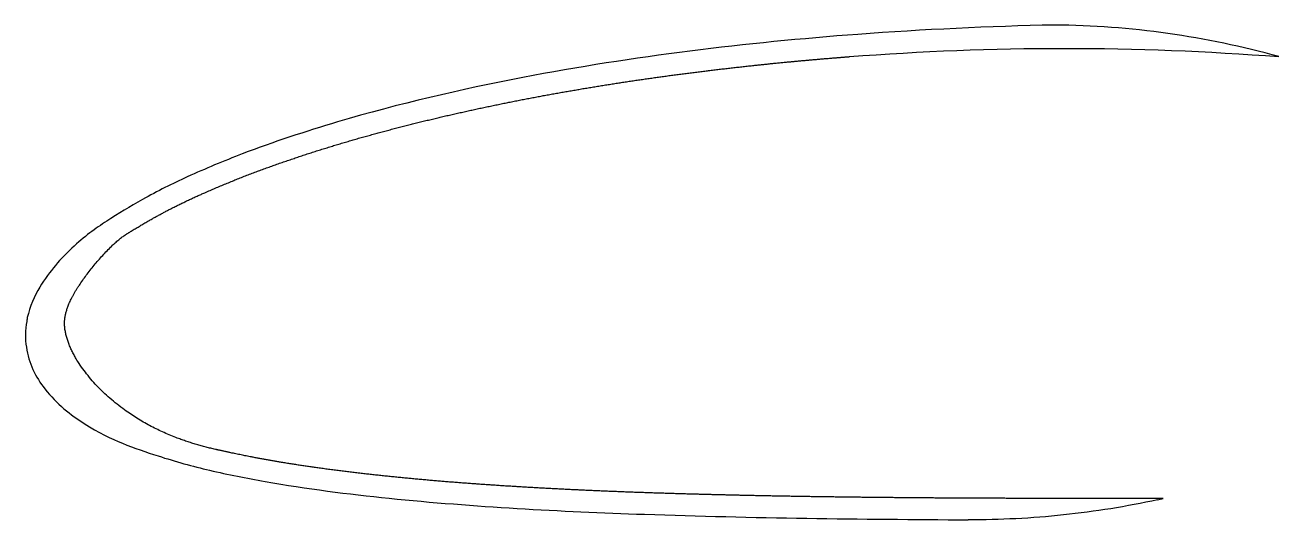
# Model space of a CAD drawing. Header units: millimetres. Extents: x -120 to 25, y 268 to 325.
import ezdxf

# ---------------------------------------------------------------- set-up
doc = ezdxf.new("R2010")
doc.units = ezdxf.units.MM

msp = doc.modelspace()

# ---------------------------------------------------------------- linework, layer by layer
msp.add_line((10.81, 270.52), (11.44, 270.66))
msp.add_lwpolyline([(-24.85, 321.83, -0.038554), (24.85, 321.83, 0.065822), (-1.11, 325.49)], format="xyb")
for points, degree, knots in [([(-1.11, 325.49), (-8.7, 325.33), (-16.29, 324.97), (-23.87, 324.41), (-36.85, 323.44), (-49.81, 321.88), (-62.67, 319.41), (-69.85, 318.03), (-77, 316.37), (-84.1, 314.27), (-87.8, 313.17), (-91.46, 311.97), (-95.13, 310.57), (-97.27, 309.74), (-99.39, 308.86), (-101.49, 307.91), (-103.2, 307.13), (-104.94, 306.26), (-106.67, 305.29), (-108.12, 304.48), (-109.5, 303.65), (-110.82, 302.78), (-112.11, 301.93), (-113.4, 301.02), (-114.86, 299.65), (-116.08, 298.5), (-117.45, 297.01), (-118.56, 295.14), (-119.18, 294.08), (-119.71, 292.9), (-120.01, 291.63)], 3, [0.8744298, 0.8744298, 0.8744298, 0.8744298, 0.8976176, 0.8976176, 0.8976176, 0.937278, 0.937278, 0.937278, 0.9594144, 0.9594144, 0.9594144, 0.9709509, 0.9709509, 0.9709509, 0.9777056, 0.9777056, 0.9777056, 0.9832023, 0.9832023, 0.9832023, 0.9878001, 0.9878001, 0.9878001, 0.9922923, 0.9922923, 0.9922923, 0.9960737, 0.9960737, 0.9960737, 0.9982161, 0.9982161, 0.9982161, 0.9982161]), ([(-108.64, 301.21), (-107.87, 301.7), (-106.15, 302.74), (-103.29, 304.38), (-99.76, 305.99), (-94.97, 308.02), (-90.15, 309.75), (-85.27, 311.35), (-80.4, 312.76), (-75.5, 314.05), (-70.6, 315.22), (-65.68, 316.28), (-60.76, 317.25), (-55.83, 318.12), (-50.89, 318.91), (-45.95, 319.62), (-41, 320.25), (-36.05, 320.82), (-31.83, 321.24), (-28.6, 321.53), (-26.36, 321.71), (-25.11, 321.81), (-24.85, 321.83)], 5, [-0.98682004, -0.98682004, -0.98682004, -0.98682004, -0.98682004, -0.98682004, -0.9822258, -0.97693593, -0.97171882, -0.9665393, -0.96138317, -0.95624304, -0.95111457, -0.94599496, -0.9408823, -0.93577524, -0.93067279, -0.92557417, -0.92047882, -0.91538625, -0.91029611, -0.90520809, -0.90012193, -0.89881071, -0.89881071, -0.89881071, -0.89881071, -0.89881071, -0.89881071]), ([(-115.67, 291.44), (-115.66, 291.57), (-115.33, 293.72), (-113.81, 296.11), (-110.53, 300.02), (-108.64, 301.21)], 4, [1.7005361, 1.7005361, 1.7005361, 1.7005361, 1.7005361, 1.7201419, 2, 2, 2, 2, 2]), ([(-98.23, 276.35), (-102.93, 277.44), (-109.08, 279.65), (-114.8, 285.53), (-115.71, 290.26), (-115.7, 291.09)], 4, [1.0000091, 1.0000091, 1.0000091, 1.0000091, 1.0000091, 1.5707344, 1.6882541, 1.6882541, 1.6882541, 1.6882541, 1.6882541]), ([(-120.12, 288.18), (-119.86, 286.38), (-119.04, 284.71), (-117.98, 283.36), (-116.63, 281.61), (-114.94, 280.32), (-113.42, 279.35), (-111.76, 278.29), (-110.31, 277.61), (-108.99, 277.07), (-107.6, 276.5), (-106.28, 276.05), (-104.86, 275.59), (-102.9, 274.96), (-100.85, 274.39), (-98.91, 273.94), (-96.75, 273.44), (-94.64, 273.03), (-92.49, 272.64), (-87.65, 271.78), (-82.89, 271.19), (-78.13, 270.7), (-68.2, 269.69), (-58.37, 269.18), (-48.57, 268.84), (-36.03, 268.4), (-23.55, 268.27), (-11.11, 268.2)], 3, [0, 0, 0, 0, 0.0029035, 0.0029035, 0.0029035, 0.0066305, 0.0066305, 0.0066305, 0.0106974, 0.0106974, 0.0106974, 0.0149606, 0.0149606, 0.0149606, 0.0208269, 0.0208269, 0.0208269, 0.0273554, 0.0273554, 0.0273554, 0.0420284, 0.0420284, 0.0420284, 0.0726785, 0.0726785, 0.0726785, 0.1119468, 0.1119468, 0.1119468, 0.1119468]), ([(11.44, 270.66), (10.84, 270.66), (9.31, 270.66), (6.84, 270.66), (3.44, 270.66), (-0.9, 270.67), (-5.59, 270.68), (-10.27, 270.7), (-14.96, 270.72), (-19.66, 270.76), (-24.36, 270.81), (-29.07, 270.87), (-33.78, 270.95), (-38.51, 271.05), (-43.24, 271.17), (-47.98, 271.31), (-52.74, 271.49), (-57.5, 271.7), (-62.28, 271.96), (-67.08, 272.26), (-71.89, 272.62), (-76.74, 273.06), (-81.59, 273.57), (-86.51, 274.2), (-90.78, 274.84), (-94.17, 275.48), (-96.5, 275.96), (-97.86, 276.27), (-98.23, 276.35)], 5, [-0.1356978, -0.1356978, -0.1356978, -0.1356978, -0.1356978, -0.1356978, -0.1325479, -0.1276181, -0.1226866, -0.1177532, -0.1128177, -0.1078796, -0.1029387, -0.0979947, -0.0930472, -0.0880956, -0.0831396, -0.0781786, -0.0732119, -0.0682387, -0.0632582, -0.0582691, -0.0532702, -0.0482596, -0.0432348, -0.0381924, -0.0331274, -0.0280313, -0.0228888, -0.0209431, -0.0209431, -0.0209431, -0.0209431, -0.0209431, -0.0209431]), ([(10.81, 270.52), (7.21, 269.73), (3.58, 269.15), (-3.75, 268.37), (-7.43, 268.19), (-11.11, 268.2)], 3, [0, 0, 0, 0, 1.104534, 1.104534, 2.209068, 2.209068, 2.209068, 2.209068])]:
    msp.add_open_spline(points, degree=degree, knots=knots)
for points in [[(-120.08, 291.17), (-120.24, 290.19), (-120.27, 289.17), (-120.12, 288.18)], [(-120.04, 291.43), (-120.06, 291.35), (-120.07, 291.26), (-120.08, 291.17)], [(-120.01, 291.63), (-120.02, 291.56), (-120.03, 291.5), (-120.04, 291.43)], [(-115.7, 291.09), (-115.7, 291.15), (-115.69, 291.2), (-115.69, 291.26)], [(-115.69, 291.26), (-115.69, 291.32), (-115.68, 291.38), (-115.67, 291.44)]]:
    msp.add_open_spline(points, degree=3)

doc.saveas('drawing.dxf')
